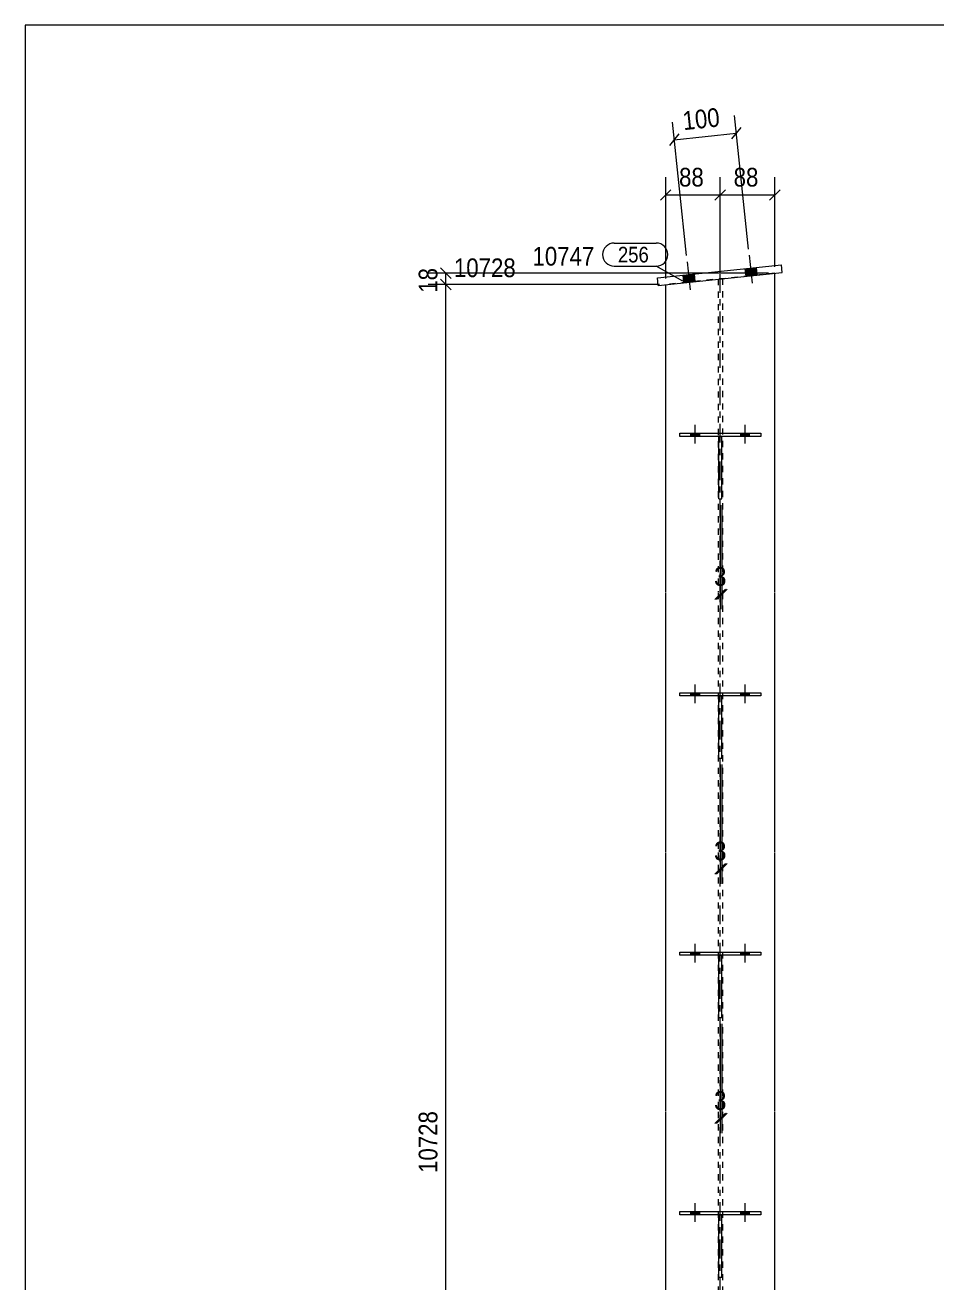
# Model space of a CAD drawing. Header units: millimetres. Extents: x 2 to 579, y 1 to 405.
# Drawn here: x 5 to 151.2, y 203.4 to 405 of the extents above; entities that cross this region are included whole.
import ezdxf

# ---------------------------------------------------------------- set-up
doc = ezdxf.new("R2010")
doc.units = ezdxf.units.MM
for name, pattern in [('XKITLINE00', [0]), ('XKITLINE01', [4, 1, -1, 1, -1]), ('XKITLINE03', [6, 3, -1, 1, -1])]:
    doc.linetypes.add(name, pattern=pattern)
for name, color, linetype, lineweight in [('Bolt', 3, 'Continuous', 0), ('Dimensions', 7, 'Continuous', 0), ('DrawingSheet', 5, 'Continuous', 0), ('Part', 2, 'Continuous', 0), ('PartMark', 7, 'Continuous', 0)]:
    doc.layers.add(name, color=color, linetype=linetype, lineweight=lineweight)
doc.styles.add('ARIAL', font='ARIAL.TTF')

# ---------------------------------------------------------------- blocks, each defined once
blk = doc.blocks.new('*A25')
at = {"layer": 'Bolt'}
for points in [[(113.15, 339.58), (113.15, 339.08), (111.75, 339.08), (111.75, 339.58)], [(113.15, 339.58), (113.15, 339.08), (111.75, 339.08), (111.75, 339.58)], [(121.15, 339.58), (121.15, 339.08), (119.75, 339.08), (119.75, 339.58)], [(121.15, 339.58), (121.15, 339.08), (119.75, 339.08), (119.75, 339.58)]]:
    blk.add_hatch(color=3, dxfattribs=at).paths.add_polyline_path(points, flags=17)
at = {"layer": 'Bolt', "color": 3, "linetype": 'XKITLINE00', "lineweight": 0}
for p, q in [((112.45, 337.92), (112.45, 340.92)), ((112.45, 337.92), (112.45, 340.92)), ((120.45, 337.92), (120.45, 340.92)), ((120.45, 337.92), (120.45, 340.92)), ((111.75, 339.08), (111.75, 339.58)), ((111.75, 339.08), (111.75, 339.58)), ((113.15, 339.08), (113.15, 339.58)), ((113.15, 339.08), (113.15, 339.58)), ((119.75, 339.08), (119.75, 339.58)), ((119.75, 339.08), (119.75, 339.58)), ((121.15, 339.08), (121.15, 339.58)), ((121.15, 339.08), (121.15, 339.58))]:
    blk.add_line(p, q, dxfattribs=at)
blk = doc.blocks.new('*A26')
at = {"layer": 'Bolt'}
for points in [[(113.15, 298), (113.15, 297.5), (111.75, 297.5), (111.75, 298)], [(113.15, 298), (113.15, 297.5), (111.75, 297.5), (111.75, 298)], [(121.15, 298), (121.15, 297.5), (119.75, 297.5), (119.75, 298)], [(121.15, 298), (121.15, 297.5), (119.75, 297.5), (119.75, 298)]]:
    blk.add_hatch(color=3, dxfattribs=at).paths.add_polyline_path(points, flags=17)
at = {"layer": 'Bolt', "color": 3, "linetype": 'XKITLINE00', "lineweight": 0}
for p, q in [((112.45, 296.34), (112.45, 299.34)), ((112.45, 296.34), (112.45, 299.34)), ((120.45, 296.34), (120.45, 299.34)), ((120.45, 296.34), (120.45, 299.34)), ((111.75, 297.5), (111.75, 298)), ((111.75, 297.5), (111.75, 298)), ((113.15, 297.5), (113.15, 298)), ((113.15, 297.5), (113.15, 298)), ((119.75, 297.5), (119.75, 298)), ((119.75, 297.5), (119.75, 298)), ((121.15, 297.5), (121.15, 298)), ((121.15, 297.5), (121.15, 298))]:
    blk.add_line(p, q, dxfattribs=at)
blk = doc.blocks.new('*A27')
at = {"layer": 'Bolt'}
for points in [[(113.15, 256.42), (113.15, 255.92), (111.75, 255.92), (111.75, 256.42)], [(113.15, 256.42), (113.15, 255.92), (111.75, 255.92), (111.75, 256.42)], [(121.15, 256.42), (121.15, 255.92), (119.75, 255.92), (119.75, 256.42)], [(121.15, 256.42), (121.15, 255.92), (119.75, 255.92), (119.75, 256.42)]]:
    blk.add_hatch(color=3, dxfattribs=at).paths.add_polyline_path(points, flags=17)
at = {"layer": 'Bolt', "color": 3, "linetype": 'XKITLINE00', "lineweight": 0}
for p, q in [((111.75, 255.92), (111.75, 256.42)), ((111.75, 255.92), (111.75, 256.42)), ((112.45, 254.76), (112.45, 257.76)), ((112.45, 254.76), (112.45, 257.76)), ((113.15, 255.92), (113.15, 256.42)), ((113.15, 255.92), (113.15, 256.42)), ((119.75, 255.92), (119.75, 256.42)), ((119.75, 255.92), (119.75, 256.42)), ((120.45, 254.76), (120.45, 257.76)), ((120.45, 254.76), (120.45, 257.76)), ((121.15, 255.92), (121.15, 256.42)), ((121.15, 255.92), (121.15, 256.42))]:
    blk.add_line(p, q, dxfattribs=at)
blk = doc.blocks.new('*A28')
at = {"layer": 'Bolt'}
for points in [[(113.15, 214.84), (113.15, 214.34), (111.75, 214.34), (111.75, 214.84)], [(113.15, 214.84), (113.15, 214.34), (111.75, 214.34), (111.75, 214.84)], [(121.15, 214.84), (121.15, 214.34), (119.75, 214.34), (119.75, 214.84)], [(121.15, 214.84), (121.15, 214.34), (119.75, 214.34), (119.75, 214.84)]]:
    blk.add_hatch(color=3, dxfattribs=at).paths.add_polyline_path(points, flags=17)
at = {"layer": 'Bolt', "color": 3, "linetype": 'XKITLINE00', "lineweight": 0}
for p, q in [((112.45, 213.18), (112.45, 216.18)), ((112.45, 213.18), (112.45, 216.18)), ((120.45, 213.18), (120.45, 216.18)), ((120.45, 213.18), (120.45, 216.18)), ((111.75, 214.34), (111.75, 214.84)), ((111.75, 214.34), (111.75, 214.84)), ((113.15, 214.34), (113.15, 214.84)), ((113.15, 214.34), (113.15, 214.84)), ((119.75, 214.34), (119.75, 214.84)), ((119.75, 214.34), (119.75, 214.84)), ((121.15, 214.34), (121.15, 214.84)), ((121.15, 214.34), (121.15, 214.84))]:
    blk.add_line(p, q, dxfattribs=at)
blk = doc.blocks.new('*A31')
at = {"layer": 'Bolt'}
for points in [[(112.25, 365.1), (112.37, 363.91), (110.58, 363.72), (110.46, 364.91)], [(112.25, 365.1), (112.37, 363.91), (110.58, 363.72), (110.46, 364.91)], [(122.19, 366.15), (122.32, 364.95), (120.53, 364.77), (120.4, 365.96)], [(122.19, 366.15), (122.32, 364.95), (120.53, 364.77), (120.4, 365.96)]]:
    blk.add_hatch(color=3, dxfattribs=at).paths.add_polyline_path(points, flags=17)
at = {"layer": 'Bolt', "color": 3, "linetype": 'XKITLINE00', "lineweight": 0}
for p, q in [((111.13, 367.07), (111.61, 362.59)), ((111.13, 367.07), (111.61, 362.59)), ((121.08, 368.12), (121.55, 363.64)), ((121.08, 368.12), (121.55, 363.64)), ((110.46, 364.91), (110.58, 363.72)), ((110.46, 364.91), (110.58, 363.72)), ((112.25, 365.1), (112.37, 363.91)), ((112.25, 365.1), (112.37, 363.91)), ((120.4, 365.96), (120.53, 364.77)), ((120.4, 365.96), (120.53, 364.77)), ((122.19, 366.15), (122.32, 364.95)), ((122.19, 366.15), (122.32, 364.95))]:
    blk.add_line(p, q, dxfattribs=at)
blk = doc.blocks.new('*A33')
at = {"layer": 'Part', "color": 7, "linetype": 'XKITLINE03', "lineweight": 0}
for p, q in [((116.45, 314.08), (116.45, 374.34)), ((116.45, 272.5), (116.45, 313.98)), ((116.45, 230.92), (116.45, 272.4)), ((116.45, 189.34), (116.45, 230.82))]:
    blk.add_line(p, q, dxfattribs=at)
at = {"layer": 'Part', "color": 7, "linetype": 'XKITLINE01', "lineweight": 0}
for p, q in [((125.2, 365.26), (107.7, 363.41)), ((116.1, 364.3), (116.1, 314.08)), ((116.8, 364.37), (116.8, 314.08)), ((116.1, 313.98), (116.1, 272.5)), ((116.8, 313.98), (116.8, 272.5)), ((116.1, 272.4), (116.1, 230.92)), ((116.8, 272.4), (116.8, 230.92)), ((116.1, 230.82), (116.1, 189.34)), ((116.8, 230.82), (116.8, 189.34))]:
    blk.add_line(p, q, dxfattribs=at)
at = {"layer": 'Part', "color": 2, "linetype": 'XKITLINE00', "lineweight": 0}
for p, q in [((125.2, 314.08), (125.2, 365.26)), ((107.7, 314.08), (107.7, 363.41)), ((107.7, 272.5), (107.7, 313.98)), ((125.2, 272.5), (125.2, 313.98)), ((107.7, 230.92), (107.7, 272.4)), ((125.2, 230.92), (125.2, 272.4)), ((107.7, 189.34), (107.7, 230.82)), ((125.2, 189.34), (125.2, 230.82))]:
    blk.add_line(p, q, dxfattribs=at)
blk = doc.blocks.new('*A34')
at = {"layer": 'Part', "color": 2, "linetype": 'XKITLINE00', "lineweight": 0}
for p, q in [((116.2, 329.08), (116.2, 339.08)), ((116.7, 329.08), (116.7, 339.08)), ((116.2, 329.08), (116.7, 329.08))]:
    blk.add_line(p, q, dxfattribs=at)
at = {"layer": 'Part', "color": 7, "linetype": 'XKITLINE01', "lineweight": 0}
for p, q in [((116.2, 339.08), (116.7, 339.08)), ((116.7, 339.08), (116.2, 339.08))]:
    blk.add_line(p, q, dxfattribs=at)
blk = doc.blocks.new('*A35')
at = {"layer": 'Part', "color": 2, "linetype": 'XKITLINE00', "lineweight": 0}
for p, q in [((109.95, 339.58), (122.95, 339.58)), ((109.95, 339.08), (109.95, 339.58)), ((122.95, 339.08), (109.95, 339.08)), ((122.95, 339.58), (122.95, 339.08))]:
    blk.add_line(p, q, dxfattribs=at)
blk = doc.blocks.new('*A36')
at = {"layer": 'Part', "color": 2, "linetype": 'XKITLINE00', "lineweight": 0}
for p, q in [((116.2, 287.5), (116.2, 297.5)), ((116.7, 287.5), (116.7, 297.5)), ((116.2, 287.5), (116.7, 287.5))]:
    blk.add_line(p, q, dxfattribs=at)
at = {"layer": 'Part', "color": 7, "linetype": 'XKITLINE01', "lineweight": 0}
for p, q in [((116.2, 297.5), (116.7, 297.5)), ((116.7, 297.5), (116.2, 297.5))]:
    blk.add_line(p, q, dxfattribs=at)
blk = doc.blocks.new('*A37')
at = {"layer": 'Part', "color": 2, "linetype": 'XKITLINE00', "lineweight": 0}
for p, q in [((109.95, 298), (122.95, 298)), ((109.95, 297.5), (109.95, 298)), ((122.95, 297.5), (109.95, 297.5)), ((122.95, 298), (122.95, 297.5))]:
    blk.add_line(p, q, dxfattribs=at)
blk = doc.blocks.new('*A38')
at = {"layer": 'Part', "color": 2, "linetype": 'XKITLINE00', "lineweight": 0}
for p, q in [((116.2, 245.92), (116.2, 255.92)), ((116.7, 245.92), (116.7, 255.92)), ((116.2, 245.92), (116.7, 245.92))]:
    blk.add_line(p, q, dxfattribs=at)
at = {"layer": 'Part', "color": 7, "linetype": 'XKITLINE01', "lineweight": 0}
for p, q in [((116.2, 255.92), (116.7, 255.92)), ((116.7, 255.92), (116.2, 255.92))]:
    blk.add_line(p, q, dxfattribs=at)
blk = doc.blocks.new('*A39')
at = {"layer": 'Part', "color": 2, "linetype": 'XKITLINE00', "lineweight": 0}
for p, q in [((109.95, 256.42), (122.95, 256.42)), ((109.95, 255.92), (109.95, 256.42)), ((122.95, 256.42), (122.95, 255.92)), ((122.95, 255.92), (109.95, 255.92))]:
    blk.add_line(p, q, dxfattribs=at)
blk = doc.blocks.new('*A40')
at = {"layer": 'Part', "color": 2, "linetype": 'XKITLINE00', "lineweight": 0}
for p, q in [((116.2, 204.34), (116.2, 214.34)), ((116.7, 204.34), (116.7, 214.34)), ((116.2, 204.34), (116.7, 204.34))]:
    blk.add_line(p, q, dxfattribs=at)
at = {"layer": 'Part', "color": 7, "linetype": 'XKITLINE01', "lineweight": 0}
for p, q in [((116.2, 214.34), (116.7, 214.34)), ((116.7, 214.34), (116.2, 214.34))]:
    blk.add_line(p, q, dxfattribs=at)
blk = doc.blocks.new('*A41')
at = {"layer": 'Part', "color": 2, "linetype": 'XKITLINE00', "lineweight": 0}
for p, q in [((109.95, 214.84), (122.95, 214.84)), ((109.95, 214.34), (109.95, 214.84)), ((122.95, 214.34), (109.95, 214.34)), ((122.95, 214.84), (122.95, 214.34))]:
    blk.add_line(p, q, dxfattribs=at)
blk = doc.blocks.new('*A46')
at = {"layer": 'Part', "color": 2, "linetype": 'XKITLINE00', "lineweight": 0}
for p, q in [((106.38, 364.48), (126.27, 366.58)), ((106.51, 363.29), (126.39, 365.38)), ((126.39, 365.38), (126.27, 366.58)), ((106.51, 363.29), (106.38, 364.48))]:
    blk.add_line(p, q, dxfattribs=at)
blk = doc.blocks.new('*A52')
at = {"layer": 'DrawingSheet', "color": 5, "linetype": 'XKITLINE00', "lineweight": 0}
for p, q in [((579, 405), (5, 405)), ((5, 405), (5, 5))]:
    blk.add_line(p, q, dxfattribs=at)
blk = doc.blocks.new('*A94')
at = {"layer": 'Dimensions', "color": 7, "linetype": 'XKITLINE00', "lineweight": 0}
for p, q in [((106.7, 363.41), (69.6, 363.41)), ((71.6, 364.26), (73.3, 362.56)), ((72.45, 89.78), (72.45, 363.41))]:
    blk.add_line(p, q, dxfattribs=at)
at = {"layer": 'Dimensions', "color": 3}
blk.add_point((72.45, 363.41), dxfattribs=at)
at = {"layer": 'Dimensions', "color": 3, "style": 'ARIAL', "width": 0.85}
blk.add_text('10728', height=3, dxfattribs=at).set_placement((73.75, 364.61))
blk.add_text('10728', height=3, rotation=90.0002, dxfattribs=at).set_placement((71.1, 221.03))
blk = doc.blocks.new('*A95')
at = {"layer": 'Dimensions', "color": 7, "linetype": 'XKITLINE00', "lineweight": 0}
for p, q in [((124.2, 365.26), (69.6, 365.26)), ((71.6, 366.11), (73.3, 364.41)), ((72.45, 363.41), (72.45, 365.26)), ((106.7, 363.41), (69.6, 363.41)), ((71.6, 364.26), (73.3, 362.56))]:
    blk.add_line(p, q, dxfattribs=at)
at = {"layer": 'Dimensions', "color": 3}
for p in [(72.45, 365.26), (72.45, 363.41)]:
    blk.add_point(p, dxfattribs=at)
at = {"layer": 'Dimensions', "color": 3, "style": 'ARIAL', "width": 0.85}
blk.add_text('10747', height=3, dxfattribs=at).set_placement((86.35, 366.46))
blk.add_text('18', height=3, rotation=90.0002, dxfattribs=at).set_placement((71.1, 362.11))
blk = doc.blocks.new('*A96')
at = {"layer": 'Dimensions', "color": 7, "linetype": 'XKITLINE00', "lineweight": 0}
for p, q in [((111.03, 368.06), (108.77, 389.47)), ((120.97, 369.11), (118.72, 390.52)), ((109.82, 387.57), (108.31, 385.71)), ((109.07, 386.64), (119.01, 387.69)), ((119.77, 388.62), (118.26, 386.76))]:
    blk.add_line(p, q, dxfattribs=at)
at = {"layer": 'Dimensions', "color": 3}
for p in [(119.01, 387.69), (109.07, 386.64)]:
    blk.add_point(p, dxfattribs=at)
at = {"layer": 'Dimensions', "color": 3, "style": 'ARIAL', "width": 0.85}
blk.add_text('100', height=3, rotation=6.0218, dxfattribs=at).set_placement((110.58, 388.16))
blk = doc.blocks.new('*A100')
at = {"layer": 'Dimensions', "color": 7, "linetype": 'XKITLINE00', "lineweight": 0}
for p, q in [((116.45, 328.08), (116.45, 311.38)), ((116.7, 328.08), (116.7, 311.38)), ((117.3, 314.62), (115.6, 312.93)), ((117.55, 314.62), (115.85, 312.93)), ((116.45, 313.78), (116.7, 313.78))]:
    blk.add_line(p, q, dxfattribs=at)
at = {"layer": 'Dimensions', "color": 3}
for p in [(116.45, 313.78), (116.7, 313.78)]:
    blk.add_point(p, dxfattribs=at)
at = {"layer": 'Dimensions', "color": 3, "style": 'ARIAL', "width": 0.85}
blk.add_text('3', height=3, dxfattribs=at).set_placement((115.46, 315.13))
blk = doc.blocks.new('*A101')
at = {"layer": 'Dimensions', "color": 7, "linetype": 'XKITLINE00', "lineweight": 0}
for p, q in [((116.45, 286.5), (116.45, 267.38)), ((116.7, 286.5), (116.7, 267.38)), ((117.3, 270.62), (115.6, 268.93)), ((117.55, 270.62), (115.85, 268.93)), ((116.45, 269.78), (116.7, 269.78))]:
    blk.add_line(p, q, dxfattribs=at)
at = {"layer": 'Dimensions', "color": 3}
for p in [(116.45, 269.78), (116.7, 269.78)]:
    blk.add_point(p, dxfattribs=at)
at = {"layer": 'Dimensions', "color": 3, "style": 'ARIAL', "width": 0.85}
blk.add_text('3', height=3, dxfattribs=at).set_placement((115.46, 271.13))
blk = doc.blocks.new('*A102')
at = {"layer": 'Dimensions', "color": 7, "linetype": 'XKITLINE00', "lineweight": 0}
for p, q in [((116.45, 244.92), (116.45, 227.38)), ((116.7, 244.92), (116.7, 227.38)), ((117.3, 230.62), (115.6, 228.93)), ((117.55, 230.62), (115.85, 228.93)), ((116.45, 229.78), (116.7, 229.78))]:
    blk.add_line(p, q, dxfattribs=at)
at = {"layer": 'Dimensions', "color": 3}
for p in [(116.45, 229.78), (116.7, 229.78)]:
    blk.add_point(p, dxfattribs=at)
at = {"layer": 'Dimensions', "color": 3, "style": 'ARIAL', "width": 0.85}
blk.add_text('3', height=3, dxfattribs=at).set_placement((115.46, 231.13))
blk = doc.blocks.new('*A105')
at = {"layer": 'Dimensions', "color": 7, "linetype": 'XKITLINE00', "lineweight": 0}
for p, q in [((107.7, 364.41), (107.7, 380.63)), ((116.45, 365.34), (116.45, 380.63)), ((108.55, 378.62), (106.85, 376.93)), ((107.7, 377.78), (116.45, 377.78)), ((117.3, 378.62), (115.6, 376.93))]:
    blk.add_line(p, q, dxfattribs=at)
at = {"layer": 'Dimensions', "color": 3}
for p in [(107.7, 377.78), (116.45, 377.78)]:
    blk.add_point(p, dxfattribs=at)
at = {"layer": 'Dimensions', "color": 3, "style": 'ARIAL', "width": 0.85}
blk.add_text('88', height=3, dxfattribs=at).set_placement((109.85, 379.13))
blk = doc.blocks.new('*A106')
at = {"layer": 'Dimensions', "color": 7, "linetype": 'XKITLINE00', "lineweight": 0}
for p, q in [((116.45, 365.34), (116.45, 380.63)), ((125.2, 366.26), (125.2, 380.63)), ((117.3, 378.62), (115.6, 376.93)), ((116.45, 377.78), (125.2, 377.78)), ((126.05, 378.62), (124.35, 376.93))]:
    blk.add_line(p, q, dxfattribs=at)
at = {"layer": 'Dimensions', "color": 3}
for p in [(116.45, 377.78), (125.2, 377.78)]:
    blk.add_point(p, dxfattribs=at)
at = {"layer": 'Dimensions', "color": 3, "style": 'ARIAL', "width": 0.85}
blk.add_text('88', height=3, dxfattribs=at).set_placement((118.6, 379.13))
blk = doc.blocks.new('*A109')
at = {"layer": 'PartMark', "color": 7, "linetype": 'XKITLINE00', "lineweight": 0}
for p, q in [((99.44, 370.07), (106.2, 370.07)), ((99.44, 366.37), (106.2, 366.37)), ((110.45, 363.98), (106.2, 366.37))]:
    blk.add_line(p, q, dxfattribs=at)
for centre, start, end in [((99.44, 368.22), 90, 270), ((106.2, 368.22), 270, 90)]:
    blk.add_arc(centre, 1.85, start, end, dxfattribs=at)
at = {"layer": 'PartMark', "color": 3, "style": 'ARIAL', "width": 0.85}
blk.add_text('256', height=2.5, dxfattribs=at).set_placement((100.04, 366.97))

msp = doc.modelspace()

# ---------------------------------------------------------------- block references
at = {"lineweight": 0}
for name in ['*A52', '*A96', '*A105', '*A106', '*A95', '*A109', '*A94', '*A31', '*A46', '*A25', '*A35', '*A34', '*A100', '*A26', '*A37', '*A36', '*A101', '*A39', '*A27', '*A38', '*A102', '*A28', '*A41', '*A40']:
    msp.add_blockref(name, (0, 0), dxfattribs=at)
at = {"layer": 'Part', "lineweight": 0}
msp.add_blockref('*A33', (0, 0), dxfattribs=at)

doc.saveas('drawing.dxf')
